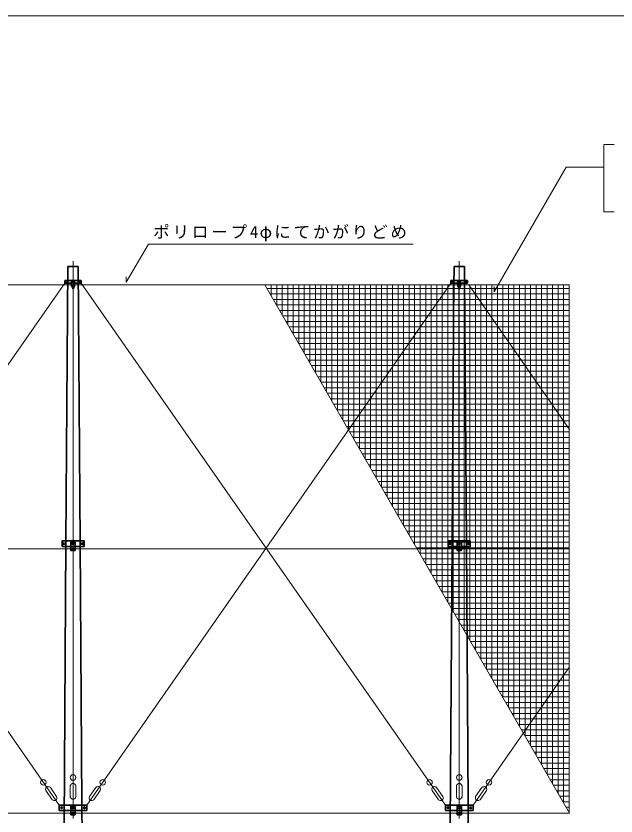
# Model space of a CAD drawing. Units: millimetres, scale not verified. Extents: x -19014 to 17986, y -10093 to 14907.
# Drawn here: x -748 to 10127, y 416 to 14907 of the extents above; entities that cross this region are included whole.
import ezdxf

# ---------------------------------------------------------------- set-up
doc = ezdxf.new("R2010")
doc.units = ezdxf.units.MM
doc.header["$LTSCALE"] = 100
doc.linetypes.add('CHAIN1', pattern=[8, 5, -1, 1, -1])
for name, color, linetype, lineweight in [('0-0_パイプ', 7, 'Continuous', 35), ('0-2_メッセン', 6, 'Continuous', 9), ('0-4_ハッチ', 5, 'Continuous', 9), ('0-5_枠', 7, 'Continuous', 18), ('0-6_仕上', 4, 'Continuous', 9)]:
    doc.layers.add(name, color=color, linetype=linetype, lineweight=lineweight)
doc.styles.add('ＭＳ ゴシック', font='')
doc.styles.get('ＭＳ ゴシック').set_extended_font_data('MS Gothic')

msp = doc.modelspace()

# ---------------------------------------------------------------- linework, layer by layer
at = {"layer": '0-0_パイプ', "color": 4, "linetype": 'CHAIN1', "lineweight": 9}
for p, q in [((286.5, 10468.4), (286.5, -4631.6)), ((7286.5, 10468.4), (7286.5, -4631.6))]:
    msp.add_line(p, q, dxfattribs=at)
at = {"layer": '0-0_パイプ'}
for p, q in [((191.7, 10368.4), (158.4, 5368.4)), ((191.7, 10368.4), (381.7, 10368.4)), ((414.9, 5368.4), (381.7, 10368.4)), ((7192.3, 10368.4), (7191.2, 10198.4)), ((7192.3, 10368.4), (7381, 10368.4)), ((7382.1, 10198.4), (7381, 10368.4)), ((7190.5, 10198.4), (7158.4, 5368.4)), ((7414.9, 5368.4), (7382.8, 10198.4)), ((135.8, 10118.4), (435.8, 10118.4)), ((135.8, 10068.4), (135.8, 10118.4)), ((135.8, 10068.4), (260.8, 10068.4)), ((260.8, 10108.4), (310.8, 10108.4)), ((260.8, 10008.4), (260.8, 10108.4)), ((260.8, 10038.4), (275.8, 10038.4)), ((310.8, 10008.4), (260.8, 10008.4)), ((295.8, 10038.4), (310.8, 10038.4)), ((310.8, 10108.4), (310.8, 10008.4)), ((310.8, 10068.4), (435.8, 10068.4)), ((435.8, 10118.4), (435.8, 10068.4)), ((7135.1, 10118.4), (7435.1, 10118.4)), ((7135.1, 10068.4), (7135.1, 10118.4)), ((7135.1, 10068.4), (7260.1, 10068.4)), ((7261.4, 10108.4), (7311.4, 10108.4)), ((7261.4, 10008.4), (7261.4, 10108.4)), ((7261.4, 10038.4), (7276.5, 10038.4)), ((7311.4, 10008.4), (7261.4, 10008.4)), ((7296.4, 10038.4), (7311.5, 10038.4)), ((7310.1, 10068.4), (7435.1, 10068.4)), ((7311.4, 10108.4), (7311.4, 10008.4)), ((7435.1, 10118.4), (7435.1, 10068.4)), ((158.4, 5368.4), (124.4, 257.9)), ((446.5, 618.4), (414.9, 5368.4)), ((7158.4, 5368.4), (7124.4, 257.9)), ((7446.5, 618.4), (7414.9, 5368.4)), ((271.7, 5253.4), (249.2, 5253.4)), ((249.2, 5223.4), (324.2, 5223.4)), ((324.2, 5253.4), (301.6, 5253.4)), ((7271.7, 5253.4), (7249.2, 5253.4)), ((7324.2, 5253.4), (7301.7, 5253.4)), ((36.7, 513.4), (36.7, 613.4)), ((450.7, -6.6), (446.5, 618.4)), ((7036.7, 513.4), (7036.7, 613.4)), ((7450.7, -6.6), (7446, 700.9)), ((536.7, 513.4), (36.7, 513.4)), ((271.7, 468.4), (249.2, 468.4)), ((324.2, 468.4), (301.7, 468.4)), ((7536.7, 513.4), (7036.7, 513.4)), ((7271.7, 468.4), (7249.2, 468.4)), ((7324.2, 468.4), (7301.7, 468.4))]:
    msp.add_line(p, q, dxfattribs=at)
for points in [[(86.7, 5298.4), (86.7, 5398.4), (486.7, 5398.4), (486.7, 5298.4)], [(7086.7, 5298.4), (7086.7, 5398.4), (7486.7, 5398.4), (7486.7, 5298.4)], [(7249.2, 5223.4), (7249.2, 5373.4), (7324.2, 5373.4), (7324.2, 5223.4)], [(249.2, 438.4), (249.2, 588.4), (324.2, 588.4), (324.2, 438.4)], [(7249.2, 438.4), (7249.2, 588.4), (7324.2, 588.4), (7324.2, 438.4)]]:
    msp.add_lwpolyline(points, close=True, dxfattribs=at)
for points in [[(249.2, 5223.4), (249.2, 5373.4), (324.2, 5373.4), (324.2, 5223.4)], [(36.7, 613.4), (536.7, 613.4), (536.7, 513.4)], [(7036.7, 613.4), (7536.7, 613.4), (7536.7, 513.4)]]:
    msp.add_lwpolyline(points, dxfattribs=at)
for centre, radius in [((156.4, 10091.9), 10), ((285.3, 10091.9), 10), ((285.8, 10038), 10), ((410.6, 10093.6), 10), ((7155.7, 10091.9), 10), ((7285.9, 10091.9), 10), ((7286.5, 10038), 10), ((7409.9, 10093.6), 10), ((117.2, 5349.3), 15), ((286.7, 5348.4), 15), ((456.1, 5349.3), 15), ((7117.2, 5349.3), 15), ((7286.7, 5348.4), 15), ((7456.1, 5349.3), 15), ((286.7, 5253.4), 15), ((7286.7, 5253.4), 15), ((81.1, 565.7), 15), ((7081.1, 565.7), 15), ((286.7, 563.4), 15), ((286.7, 468.4), 15), ((493.5, 564.3), 15), ((7286.7, 563.4), 15), ((7286.7, 468.4), 15), ((7493.5, 564.3), 15)]:
    msp.add_circle(centre, radius, dxfattribs=at)
at = {"layer": '0-2_メッセン'}
for p, q in [((-6688.1, 10038.4), (261.9, 10038.4)), ((36.7, 613.4), (-6563.1, 10068.4)), ((136.9, 10068.4), (-6462.7, 613.4)), ((7261.4, 10038.4), (311.4, 10038.4)), ((436.5, 10068.4), (7036, 613.4)), ((536.7, 613.4), (7136.5, 10068.4)), ((7311.9, 10038.4), (9286.7, 10038.4)), ((9286.7, 7418.3), (7457.8, 10038.4)), ((286.5, 9958.4), (286.5, 5373.4)), ((7286.7, 9958.5), (7286.7, 5373.4)), ((-6675.8, 5253.4), (249.2, 5253.4)), ((286.5, 588.4), (286.5, 5223.4)), ((324.2, 5253.4), (9286.7, 5253.4)), ((7286.5, 5223.4), (7286.5, 588.4)), ((9286.7, 3119.6), (7537.3, 613.4)), ((-206.8, 874.8), (-92.3, 710.8)), ((-10.3, 768), (-124.8, 932)), ((236.7, 963.4), (236.7, 763.4)), ((336.7, 763.4), (336.7, 963.4)), ((583.6, 768), (698.1, 932)), ((780.1, 874.8), (665.6, 710.8)), ((6793.2, 874.8), (6907.7, 710.8)), ((6989.7, 768), (6875.2, 932)), ((7236.7, 963.4), (7236.7, 763.4)), ((7336.7, 763.4), (7336.7, 963.4)), ((7583.6, 768), (7698.1, 932)), ((7780.1, 874.8), (7665.6, 710.8)), ((249.2, 468.4), (-6675.2, 468.4)), ((324.2, 468.4), (7248.5, 468.4)), ((9286.7, 468.4), (7324.8, 468.4))]:
    msp.add_line(p, q, dxfattribs=at)
for centre in [(286.7, 1113.4), (7286.7, 1113.4), (-251.6, 1026.4), (825, 1026.4), (6748.4, 1026.4), (7825, 1026.4)]:
    msp.add_circle(centre, 50, dxfattribs=at)
for centre, radius, start, end in [((329.3, 10011.9), 68.6, 182.99269, 231.37845), ((243.6, 10011.9), 68.6, 308.62155, 357.00731), ((7330.1, 10011.2), 68.3, 182.41425, 230.48325), ((7243.2, 10011.2), 68.3, 309.51675, 357.58575), ((-136.7, 898.2), 73.9, 141.35329, 198.47708), ((-171, 874.2), 73.9, 51.34999, 108.48029), ((309, 941), 75.7, 107.1543, 162.8448), ((264.3, 941), 75.7, 17.1552, 72.8457), ((744.3, 874.2), 73.9, 71.51971, 128.65001), ((710, 898.2), 73.9, 341.52292, 38.64671), ((6863.3, 898.2), 73.9, 141.35329, 198.47708), ((6829, 874.2), 73.9, 51.34999, 108.48029), ((7309, 941), 75.7, 107.1543, 162.8448), ((7264.3, 941), 75.7, 17.1552, 72.8457), ((7744.3, 874.2), 73.9, 71.51971, 128.65001), ((7710, 898.2), 73.9, 341.52292, 38.64671), ((-80.4, 744.6), 73.9, 321.35233, 18.47905), ((309, 785.7), 75.7, 197.1552, 252.8457), ((264.3, 785.7), 75.7, 287.1543, 342.8448), ((653.8, 744.6), 73.9, 161.52095, 218.64767), ((6919.6, 744.6), 73.9, 321.35233, 18.47905), ((7309, 785.7), 75.7, 197.1552, 252.8457), ((7264.3, 785.7), 75.7, 287.1543, 342.8448), ((7653.8, 744.6), 73.9, 161.52095, 218.64767), ((-46.1, 768.5), 73.9, 231.34999, 288.47951), ((619.4, 768.5), 73.9, 251.52094, 308.65045), ((6953.9, 768.5), 73.9, 231.34999, 288.47951), ((7619.4, 768.5), 73.9, 251.52094, 308.65045)]:
    msp.add_arc(centre, radius, start, end, dxfattribs=at)
at = {"layer": '0-4_ハッチ'}
for p, q in [((9286.7, 468.4), (3761.4, 10038.4)), ((3878.1, 9836.2), (3878.1, 10038.4)), ((3978.1, 9663), (3978.1, 10038.4)), ((4078.1, 9489.8), (4078.1, 10038.4)), ((4178.1, 9316.6), (4178.1, 10038.4)), ((4278.1, 9143.3), (4278.1, 10038.4)), ((4378.1, 8970.1), (4378.1, 10038.4)), ((4478.1, 8796.9), (4478.1, 10038.4)), ((4578.1, 8623.7), (4578.1, 10038.4)), ((4678.1, 9323.8), (4678.1, 10038.4)), ((4778.1, 9323.8), (4778.1, 10038.4)), ((4878.1, 9323.8), (4878.1, 10038.4)), ((4978.1, 9323.8), (4978.1, 10038.4)), ((5078.1, 9323.8), (5078.1, 10038.4)), ((5178.1, 9323.8), (5178.1, 10038.4)), ((5278.1, 9323.8), (5278.1, 10038.4)), ((5378.1, 9323.8), (5378.1, 10038.4)), ((5478.1, 9323.8), (5478.1, 10038.4)), ((5578.1, 9323.8), (5578.1, 10038.4)), ((5678.1, 9323.8), (5678.1, 10038.4)), ((5778.1, 9323.8), (5778.1, 10038.4)), ((5878.1, 9323.8), (5878.1, 10038.4)), ((5978.1, 9323.8), (5978.1, 10038.4)), ((6078.1, 9323.8), (6078.1, 10038.4)), ((6178.1, 9323.8), (6178.1, 10038.4)), ((6278.1, 9323.8), (6278.1, 10038.4)), ((6378.1, 9323.8), (6378.1, 10038.4)), ((6478.1, 9323.8), (6478.1, 10038.4)), ((6578.1, 9323.8), (6578.1, 10038.4)), ((6678.1, 9323.8), (6678.1, 10038.4)), ((6778.1, 9323.8), (6778.1, 10038.4)), ((6878.2, 9323.8), (6878.2, 10038.4)), ((6978.2, 9323.8), (6978.2, 10038.4)), ((7078.2, 9323.8), (7078.2, 10038.4)), ((7178.2, 9323.8), (7178.2, 10038.4)), ((7278.2, 9323.8), (7278.2, 10038.4)), ((7378.2, 9323.8), (7378.2, 10038.4)), ((7478.2, 9323.8), (7478.2, 10038.4)), ((7578.2, 9323.8), (7578.2, 10038.4)), ((7678.2, 9323.8), (7678.2, 10038.4)), ((7778.2, 9323.8), (7778.2, 10038.4)), ((7878.2, 9323.8), (7878.2, 10038.4)), ((7978.2, 9323.8), (7978.2, 10038.4)), ((8078.2, 9323.8), (8078.2, 10038.4)), ((8178.2, 9323.8), (8178.2, 10038.4)), ((8278.2, 9323.8), (8278.2, 10038.4)), ((8378.2, 9323.8), (8378.2, 10038.4)), ((8478.2, 9323.8), (8478.2, 10038.4)), ((8578.2, 9323.8), (8578.2, 10038.4)), ((8678.2, 9323.8), (8678.2, 10038.4)), ((8778.2, 9323.8), (8778.2, 10038.4)), ((8878.2, 9323.8), (8878.2, 10038.4)), ((8978.2, 9323.8), (8978.2, 10038.4)), ((9078.2, 9323.8), (9078.2, 10038.4)), ((9178.2, 9323.8), (9178.2, 10038.4)), ((9278.2, 10038.4), (9278.2, 483.1)), ((3798.7, 9973.8), (9286.7, 9973.8)), ((3856.4, 9873.8), (9286.7, 9873.8)), ((3914.2, 9773.8), (9286.7, 9773.8)), ((3971.9, 9673.8), (9286.7, 9673.8)), ((4029.6, 9573.8), (9286.7, 9573.8)), ((4087.4, 9473.8), (9286.7, 9473.8)), ((4145.1, 9373.8), (9286.7, 9373.8)), ((4278.1, 9223.8), (4278.1, 9323.8)), ((4378.1, 8970.1), (4378.1, 9323.8)), ((4478.1, 8796.9), (4478.1, 9323.8)), ((4578.1, 8623.7), (4578.1, 9323.8)), ((4678.1, 8450.5), (4678.1, 9323.8)), ((4778.1, 8277.3), (4778.1, 9323.8)), ((4878.1, 8104.1), (4878.1, 9323.8)), ((4978.1, 7930.9), (4978.1, 9323.8)), ((5078.1, 7757.7), (5078.1, 9323.8)), ((5178.1, 7584.5), (5178.1, 9323.8)), ((5278.1, 7411.3), (5278.1, 9323.8)), ((5378.1, 7923.8), (5378.1, 9323.8)), ((5478.1, 7923.8), (5478.1, 9323.8)), ((5578.1, 7923.8), (5578.1, 9323.8)), ((5678.1, 7923.8), (5678.1, 9323.8)), ((5778.1, 7923.8), (5778.1, 9323.8)), ((5878.1, 7923.8), (5878.1, 9323.8)), ((5978.1, 7923.8), (5978.1, 9323.8)), ((6078.1, 7923.8), (6078.1, 9323.8)), ((6178.1, 7923.8), (6178.1, 9323.8)), ((6278.1, 7923.8), (6278.1, 9323.8)), ((6378.1, 7923.8), (6378.1, 9323.8)), ((6478.1, 7923.8), (6478.1, 9323.8)), ((6578.1, 7923.8), (6578.1, 9323.8)), ((6678.1, 7923.8), (6678.1, 9323.8)), ((6778.1, 7923.8), (6778.1, 9323.8)), ((6878.1, 7923.8), (6878.1, 9323.8)), ((6978.1, 7923.8), (6978.1, 9323.8)), ((7078.1, 7923.8), (7078.1, 9323.8)), ((7178.1, 7923.8), (7178.1, 9323.8)), ((7278.1, 7923.8), (7278.1, 9323.8)), ((7378.1, 7923.8), (7378.1, 9323.8)), ((7478.1, 7923.8), (7478.1, 9323.8)), ((7578.1, 7923.8), (7578.1, 9323.8)), ((7678.2, 7923.8), (7678.2, 9323.8)), ((7778.2, 7923.8), (7778.2, 9323.8)), ((7878.2, 7923.8), (7878.2, 9323.8)), ((7978.2, 7923.8), (7978.2, 9323.8)), ((8078.2, 7923.8), (8078.2, 9323.8)), ((8178.2, 7923.8), (8178.2, 9323.8)), ((8278.2, 7923.8), (8278.2, 9323.8)), ((8378.2, 7923.8), (8378.2, 9323.8)), ((8478.2, 7923.8), (8478.2, 9323.8)), ((8578.2, 7923.8), (8578.2, 9323.8)), ((8678.2, 7923.8), (8678.2, 9323.8)), ((8778.2, 7923.8), (8778.2, 9323.8)), ((8878.2, 7923.8), (8878.2, 9323.8)), ((8978.2, 7923.8), (8978.2, 9323.8)), ((9078.2, 7923.8), (9078.2, 9323.8)), ((9178.2, 7923.8), (9178.2, 9323.8)), ((4202.8, 9273.8), (9286.7, 9273.8)), ((4260.6, 9173.8), (9286.7, 9173.8)), ((4318.3, 9073.8), (9286.7, 9073.8)), ((4376, 8973.8), (9286.7, 8973.8)), ((4433.8, 8873.8), (9286.7, 8873.8)), ((4491.5, 8773.8), (9286.7, 8773.8)), ((4549.2, 8673.8), (9286.7, 8673.8)), ((4607, 8573.8), (9286.7, 8573.8)), ((4664.7, 8473.8), (9286.7, 8473.8)), ((4722.4, 8373.8), (9286.7, 8373.8)), ((4780.2, 8273.8), (9286.7, 8273.8)), ((4837.9, 8173.8), (9286.7, 8173.8)), ((4895.7, 8073.8), (9286.7, 8073.8)), ((4953.4, 7973.8), (9286.7, 7973.8)), ((5011.1, 7873.8), (9286.7, 7873.8)), ((5078.1, 7823.8), (5078.1, 7923.8)), ((5178.1, 7584.5), (5178.1, 7923.8)), ((5278.1, 7411.3), (5278.1, 7923.8)), ((5378.1, 7238.1), (5378.1, 7923.8)), ((5478.1, 7064.9), (5478.1, 7923.8)), ((5578.1, 6891.7), (5578.1, 7923.8)), ((5678.1, 6718.5), (5678.1, 7923.8)), ((5778.1, 6545.3), (5778.1, 7923.8)), ((5878.1, 6372.1), (5878.1, 7923.8)), ((5978.1, 6198.9), (5978.1, 7923.8)), ((6078.1, 6723.8), (6078.1, 7923.8)), ((6178.1, 6723.8), (6178.1, 7923.8)), ((6278.1, 6723.8), (6278.1, 7923.8)), ((6378.1, 6723.8), (6378.1, 7923.8)), ((6478.1, 6723.8), (6478.1, 7923.8)), ((6578.1, 6723.8), (6578.1, 7923.8)), ((6678.1, 6723.8), (6678.1, 7923.8)), ((6778.1, 6723.8), (6778.1, 7923.8)), ((6878.1, 6723.8), (6878.1, 7923.8)), ((6978.1, 6723.8), (6978.1, 7923.8)), ((7078.1, 6723.8), (7078.1, 7923.8)), ((7178.1, 6723.8), (7178.1, 7923.8)), ((7278.1, 6723.8), (7278.1, 7923.8)), ((7378.1, 6723.8), (7378.1, 7923.8)), ((7478.1, 6723.8), (7478.1, 7923.8)), ((7578.1, 6723.8), (7578.1, 7923.8)), ((7678.1, 6723.8), (7678.1, 7923.8)), ((7778.1, 6723.8), (7778.1, 7923.8)), ((7878.1, 6723.8), (7878.1, 7923.8)), ((7978.1, 6723.8), (7978.1, 7923.8)), ((8078.1, 6723.8), (8078.1, 7923.8)), ((8178.1, 6723.8), (8178.1, 7923.8)), ((8278.1, 6723.8), (8278.1, 7923.8)), ((8378.2, 6723.8), (8378.2, 7923.8)), ((8478.2, 6723.8), (8478.2, 7923.8)), ((8578.2, 6723.8), (8578.2, 7923.8)), ((8678.2, 6723.8), (8678.2, 7923.8)), ((8778.2, 6723.8), (8778.2, 7923.8)), ((8878.2, 6723.8), (8878.2, 7923.8)), ((8978.2, 6723.8), (8978.2, 7923.8)), ((9078.2, 6723.8), (9078.2, 7923.8)), ((9178.2, 6723.8), (9178.2, 7923.8)), ((5068.9, 7773.8), (9286.7, 7773.8)), ((5126.6, 7673.8), (9286.7, 7673.8)), ((5184.3, 7573.8), (9286.7, 7573.8)), ((5242.1, 7473.8), (9286.7, 7473.8)), ((5299.8, 7373.8), (9286.7, 7373.8)), ((5357.5, 7273.8), (9286.7, 7273.8)), ((5415.3, 7173.8), (9286.7, 7173.8)), ((5473, 7073.8), (9286.7, 7073.8)), ((5530.7, 6973.8), (9286.7, 6973.8)), ((5588.5, 6873.8), (9286.7, 6873.8)), ((5646.2, 6773.8), (9286.7, 6773.8)), ((5703.9, 6673.8), (9286.7, 6673.8)), ((5778.1, 6623.8), (5778.1, 6723.8)), ((5878.1, 6372.1), (5878.1, 6723.8)), ((5978.1, 6198.9), (5978.1, 6723.8)), ((6078.1, 6025.7), (6078.1, 6723.8)), ((6178.1, 5852.5), (6178.1, 6723.8)), ((6278.1, 5679.3), (6278.1, 6723.8)), ((6378.1, 5506), (6378.1, 6723.8)), ((6478.1, 5332.8), (6478.1, 6723.8)), ((6578.1, 5159.6), (6578.1, 6723.8)), ((6678.1, 4986.4), (6678.1, 6723.8)), ((6778.1, 5323.8), (6778.1, 6723.8)), ((6878.1, 5323.8), (6878.1, 6723.8)), ((6978.1, 5323.8), (6978.1, 6723.8)), ((7078.1, 5323.8), (7078.1, 6723.8)), ((7178.1, 5323.8), (7178.1, 6723.8)), ((7278.1, 5323.8), (7278.1, 6723.8)), ((7378.1, 5323.8), (7378.1, 6723.8)), ((7478.1, 5323.8), (7478.1, 6723.8)), ((7578.1, 5323.8), (7578.1, 6723.8)), ((7678.1, 5323.8), (7678.1, 6723.8)), ((7778.1, 5323.8), (7778.1, 6723.8)), ((7878.1, 5323.8), (7878.1, 6723.8)), ((7978.1, 5323.8), (7978.1, 6723.8)), ((8078.1, 5323.8), (8078.1, 6723.8)), ((8178.1, 5323.8), (8178.1, 6723.8)), ((8278.1, 5323.8), (8278.1, 6723.8)), ((8378.1, 5323.8), (8378.1, 6723.8)), ((8478.1, 5323.8), (8478.1, 6723.8)), ((8578.1, 5323.8), (8578.1, 6723.8)), ((8678.1, 5323.8), (8678.1, 6723.8)), ((8778.1, 5323.8), (8778.1, 6723.8)), ((8878.1, 5323.8), (8878.1, 6723.8)), ((8978.1, 5323.8), (8978.1, 6723.8)), ((9078.1, 5323.8), (9078.1, 6723.8)), ((9178.2, 5323.8), (9178.2, 6723.8)), ((5761.7, 6573.8), (9286.7, 6573.8)), ((5819.4, 6473.8), (9286.7, 6473.8)), ((5877.1, 6373.8), (9286.7, 6373.8)), ((5934.9, 6273.8), (9286.7, 6273.8)), ((5992.6, 6173.8), (9286.7, 6173.8)), ((6050.4, 6073.8), (9286.7, 6073.8)), ((6108.1, 5973.8), (9286.7, 5973.8)), ((6165.8, 5873.8), (9286.7, 5873.8)), ((6223.6, 5773.8), (9286.7, 5773.8)), ((6281.3, 5673.8), (9286.7, 5673.8)), ((6339, 5573.8), (9286.7, 5573.8)), ((6396.8, 5473.8), (9286.7, 5473.8)), ((6454.5, 5373.8), (9286.7, 5373.8)), ((6512.2, 5273.8), (9286.7, 5273.8)), ((6578.1, 5223.8), (6578.1, 5323.8)), ((6678.1, 5023.8), (6678.1, 5323.8)), ((6778.1, 4813.2), (6778.1, 5323.8)), ((6878.1, 4640), (6878.1, 5323.8)), ((6978.1, 4466.8), (6978.1, 5323.8)), ((7078.1, 4293.6), (7078.1, 5323.8)), ((7178.1, 4120.4), (7178.1, 5323.8)), ((7278.1, 3947.2), (7278.1, 5323.8)), ((7378.1, 3774), (7378.1, 5323.8)), ((7478.1, 4123.8), (7478.1, 5323.8)), ((7578.1, 4123.8), (7578.1, 5323.8)), ((7678.1, 4123.8), (7678.1, 5323.8)), ((7778.1, 4123.8), (7778.1, 5323.8)), ((7878.1, 4123.8), (7878.1, 5323.8)), ((7978.1, 4123.8), (7978.1, 5323.8)), ((8078.1, 4123.8), (8078.1, 5323.8)), ((8178.1, 4123.8), (8178.1, 5323.8)), ((8278.1, 4123.8), (8278.1, 5323.8)), ((8378.1, 4123.8), (8378.1, 5323.8)), ((8478.1, 4123.8), (8478.1, 5323.8)), ((8578.1, 4123.8), (8578.1, 5323.8)), ((8678.1, 4123.8), (8678.1, 5323.8)), ((8778.1, 4123.8), (8778.1, 5323.8)), ((8878.1, 4123.8), (8878.1, 5323.8)), ((8978.1, 4123.8), (8978.1, 5323.8)), ((9078.1, 4123.8), (9078.1, 5323.8)), ((9178.1, 4123.8), (9178.1, 5323.8)), ((6570, 5173.8), (9286.7, 5173.8)), ((6627.7, 5073.8), (9286.7, 5073.8)), ((6685.4, 4973.8), (9286.7, 4973.8)), ((6743.2, 4873.8), (9286.7, 4873.8)), ((6800.9, 4773.8), (9286.7, 4773.8)), ((6858.6, 4673.8), (9286.7, 4673.8)), ((6916.4, 4573.8), (9286.7, 4573.8)), ((6974.1, 4473.8), (9286.7, 4473.8)), ((7031.9, 4373.8), (9286.7, 4373.8)), ((7089.6, 4273.8), (9286.7, 4273.8)), ((7147.3, 4173.8), (9286.7, 4173.8)), ((7205.1, 4073.8), (9286.7, 4073.8)), ((7278.1, 4023.8), (7278.1, 4123.8)), ((7378.1, 3823.8), (7378.1, 4123.8)), ((7478.1, 3600.8), (7478.1, 4123.8)), ((7578.1, 3427.6), (7578.1, 4123.8)), ((7678.1, 3254.4), (7678.1, 4123.8)), ((7778.1, 3081.2), (7778.1, 4123.8)), ((7878.1, 2908), (7878.1, 4123.8)), ((7978.1, 2734.8), (7978.1, 4123.8)), ((8078.1, 2561.6), (8078.1, 4123.8)), ((8178.1, 2388.4), (8178.1, 4123.8)), ((8278.1, 2215.1), (8278.1, 4123.8)), ((8378.1, 2723.8), (8378.1, 4123.8)), ((8478.1, 2723.8), (8478.1, 4123.8)), ((8578.1, 2723.8), (8578.1, 4123.8)), ((8678.1, 2723.8), (8678.1, 4123.8)), ((8778.1, 2723.8), (8778.1, 4123.8)), ((8878.1, 2723.8), (8878.1, 4123.8)), ((8978.1, 2723.8), (8978.1, 4123.8)), ((9078.1, 2723.8), (9078.1, 4123.8)), ((9178.1, 2723.8), (9178.1, 4123.8)), ((7262.8, 3973.8), (9286.7, 3973.8)), ((7320.5, 3873.8), (9286.7, 3873.8)), ((7378.3, 3773.8), (9286.7, 3773.8)), ((7436, 3673.8), (9286.7, 3673.8)), ((7493.7, 3573.8), (9286.7, 3573.8)), ((7551.5, 3473.8), (9286.7, 3473.8)), ((7609.2, 3373.8), (9286.7, 3373.8)), ((7666.9, 3273.8), (9286.7, 3273.8)), ((7724.7, 3173.8), (9286.7, 3173.8)), ((7782.4, 3073.8), (9286.7, 3073.8)), ((7840.1, 2973.8), (9286.7, 2973.8)), ((7897.9, 2873.8), (9286.7, 2873.8)), ((7955.6, 2773.8), (9286.7, 2773.8)), ((8013.4, 2673.8), (9286.7, 2673.8)), ((8078.1, 2623.8), (8078.1, 2723.8)), ((8178.1, 2388.4), (8178.1, 2723.8)), ((8278.1, 2215.2), (8278.1, 2723.8)), ((8378.1, 2041.9), (8378.1, 2723.8)), ((8478.1, 1868.7), (8478.1, 2723.8)), ((8578.1, 1695.5), (8578.1, 2723.8)), ((8678.1, 1522.3), (8678.1, 2723.8)), ((8778.1, 1349.1), (8778.1, 2723.8)), ((8878.1, 1175.9), (8878.1, 2723.8)), ((8978.1, 1002.7), (8978.1, 2723.8)), ((9078.1, 1523.8), (9078.1, 2723.8)), ((9178.1, 1523.8), (9178.1, 2723.8)), ((8071.1, 2573.8), (9286.7, 2573.8)), ((8128.8, 2473.8), (9286.7, 2473.8)), ((8186.6, 2373.8), (9286.7, 2373.8)), ((8244.3, 2273.8), (9286.7, 2273.8)), ((8302, 2173.8), (9286.7, 2173.8)), ((8359.8, 2073.8), (9286.7, 2073.8)), ((8417.5, 1973.8), (9286.7, 1973.8)), ((8475.2, 1873.8), (9286.7, 1873.8)), ((8533, 1773.8), (9286.7, 1773.8)), ((8590.7, 1673.8), (9286.7, 1673.8)), ((8648.4, 1573.8), (9286.7, 1573.8)), ((8706.2, 1473.8), (9286.7, 1473.8)), ((8778.1, 1423.8), (8778.1, 1523.8)), ((8878.1, 1175.9), (8878.1, 1523.8)), ((8978.1, 1002.7), (8978.1, 1523.8)), ((9078.1, 829.5), (9078.1, 1523.8)), ((9178.1, 656.3), (9178.1, 1523.8)), ((8763.9, 1373.8), (9286.7, 1373.8)), ((8821.6, 1273.8), (9286.7, 1273.8)), ((8879.4, 1173.8), (9286.7, 1173.8)), ((8937.1, 1073.8), (9286.7, 1073.8)), ((8994.9, 973.8), (9286.7, 973.8)), ((9052.6, 873.8), (9286.7, 873.8)), ((9110.3, 773.8), (9286.7, 773.8)), ((9168.1, 673.8), (9286.7, 673.8)), ((9225.8, 573.8), (9286.7, 573.8))]:
    msp.add_line(p, q, dxfattribs=at)
at = {"layer": '0-5_枠', "color": 2}
msp.add_line((-19013.5, 14906.8), (17986.5, 14906.8), dxfattribs=at)
at = {"layer": '0-5_枠', "color": 4, "lineweight": 9}
for p, q in [((9909.4, 12577.6), (10091.8, 12577.6)), ((9909.4, 12170.7), (9222.1, 12170.7))]:
    msp.add_line(p, q, dxfattribs=at)
msp.add_lwpolyline([(9909.4, 12577.6), (9909.4, 11362), (10091.8, 11362)], dxfattribs=at)
at = {"layer": '0-6_仕上'}
for p, q in [((7916.9, 9910), (9222.1, 12170.7)), ((1251.6, 10083.7), (1651.6, 10776.6)), ((1651.6, 10776.6), (6450.5, 10776.6)), ((1251.6, 10083.7), (1251.6, 10183.7)), ((7916.9, 9910), (7916.9, 10010))]:
    msp.add_line(p, q, dxfattribs=at)

# ---------------------------------------------------------------- texts
at = {"layer": '0-6_仕上', "color": 7, "insert": (1737.6, 10826.3), "char_height": 219.9, "attachment_point": 7, "style": 'ＭＳ ゴシック'}
msp.add_mtext('\\T1.17;ポリロープ4φにてかがりどめ', dxfattribs=at)

doc.saveas('drawing.dxf')
